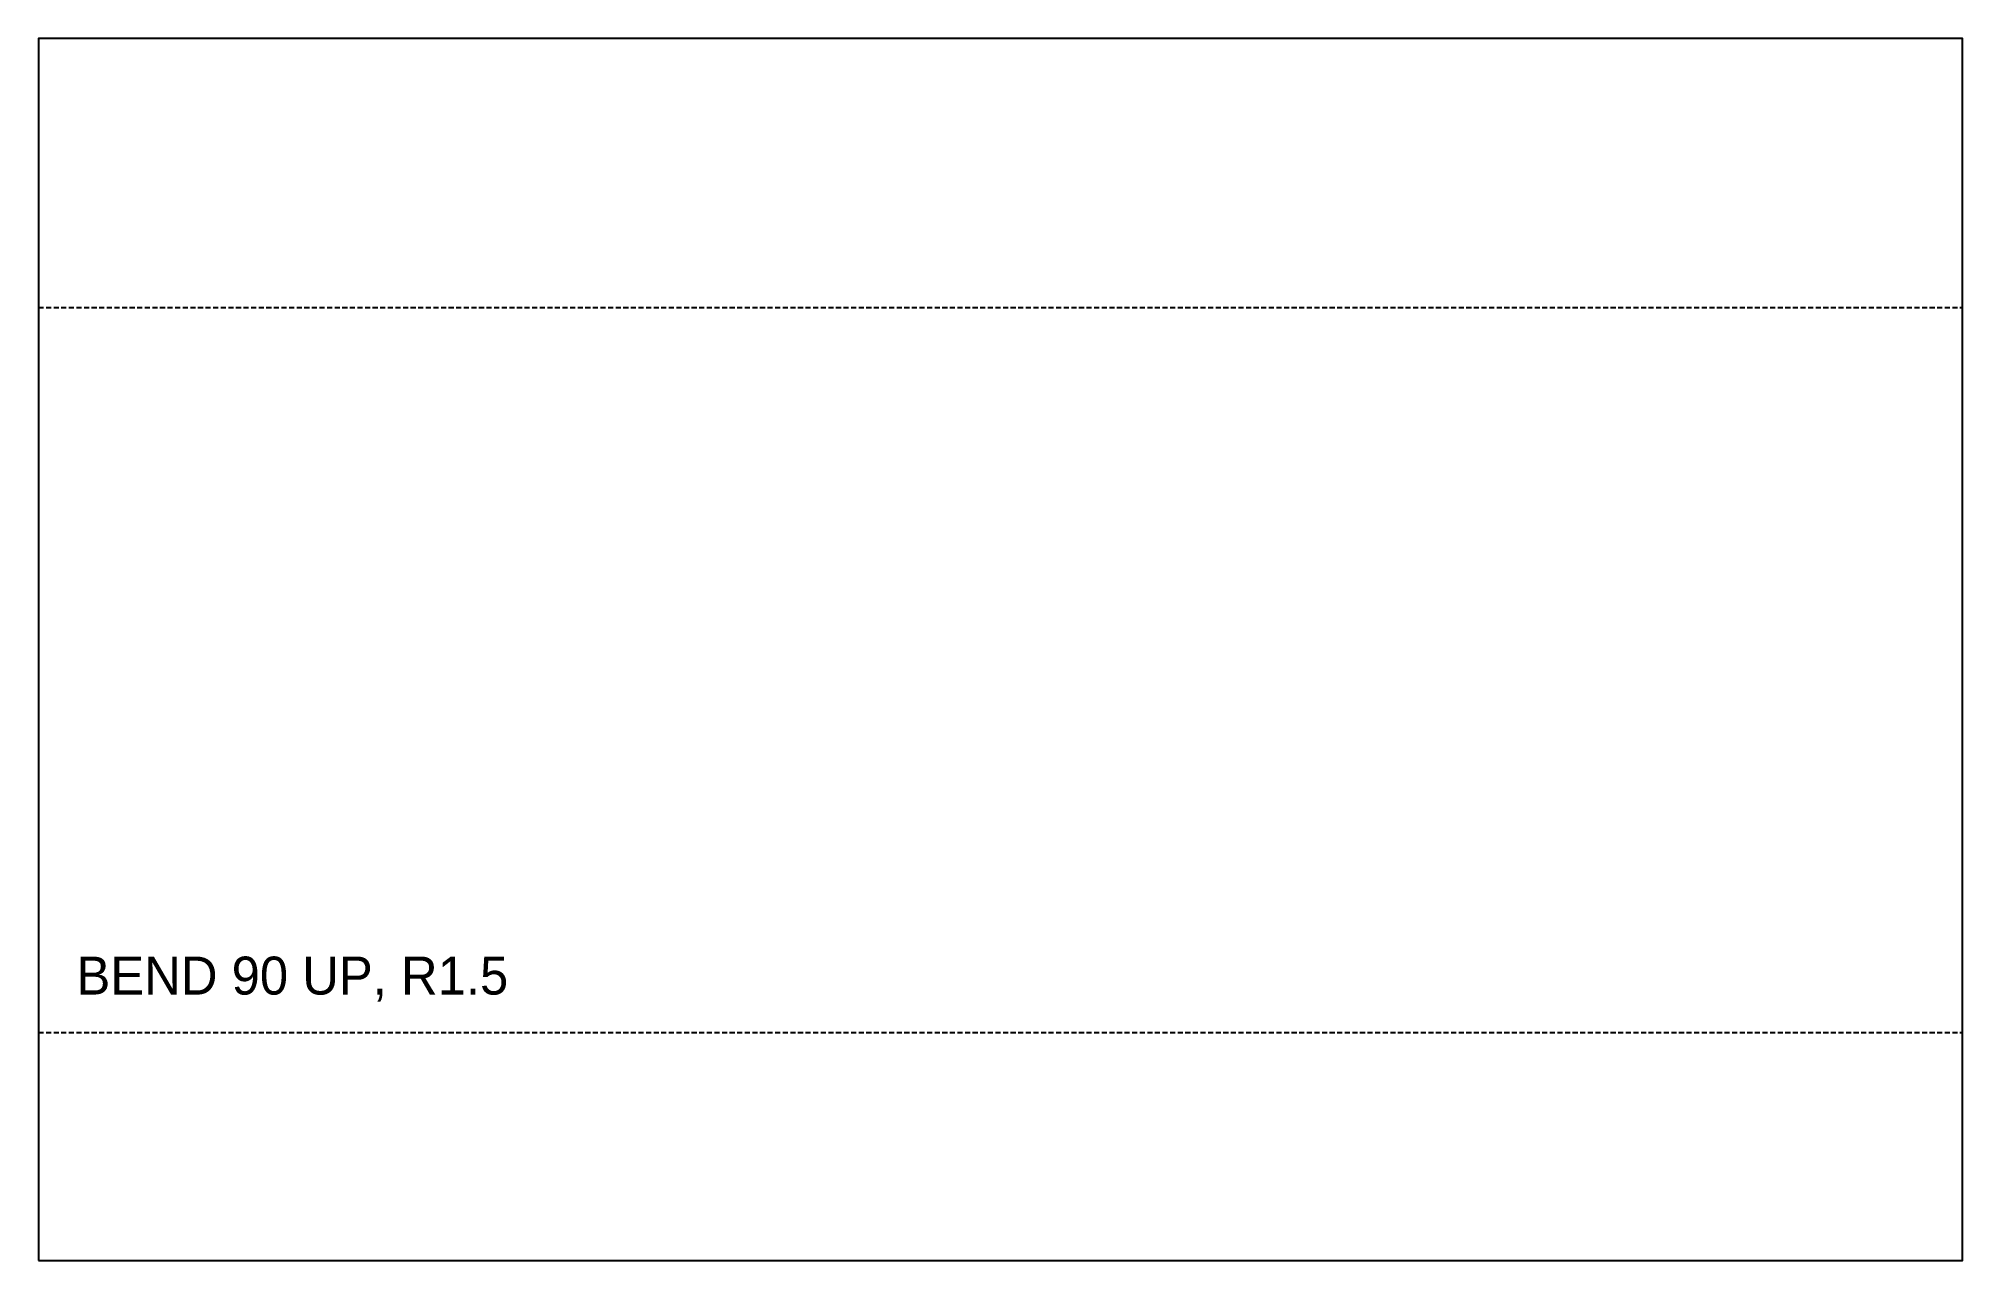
# Model space of a CAD drawing. Header units: metres. Extents: x 0 to 152, y 0 to 97.
import ezdxf

# ---------------------------------------------------------------- set-up
doc = ezdxf.new("R2010")
doc.units = ezdxf.units.M
doc.linetypes.add('DASHED', pattern=[0.6, 0.4, -0.2])
doc.layers.add('BEND', color=1, linetype='DASHED')
doc.layers.add('OUTLINE', color=7, linetype='Continuous')

msp = doc.modelspace()

# ---------------------------------------------------------------- linework, layer by layer
at = {"layer": 'BEND'}
for p, q in [((0, 75.25), (152, 75.25)), ((0, 18), (152, 18))]:
    msp.add_line(p, q, dxfattribs=at)
at = {"layer": 'OUTLINE'}
msp.add_lwpolyline([(0, 0), (152, 0), (152, 96.5), (0, 96.5), (0, 0)], dxfattribs=at)

# ---------------------------------------------------------------- texts
msp.add_text('BEND 90 UP, R1.5', height=3, dxfattribs=at).set_placement((3, 21))

doc.saveas('drawing.dxf')
